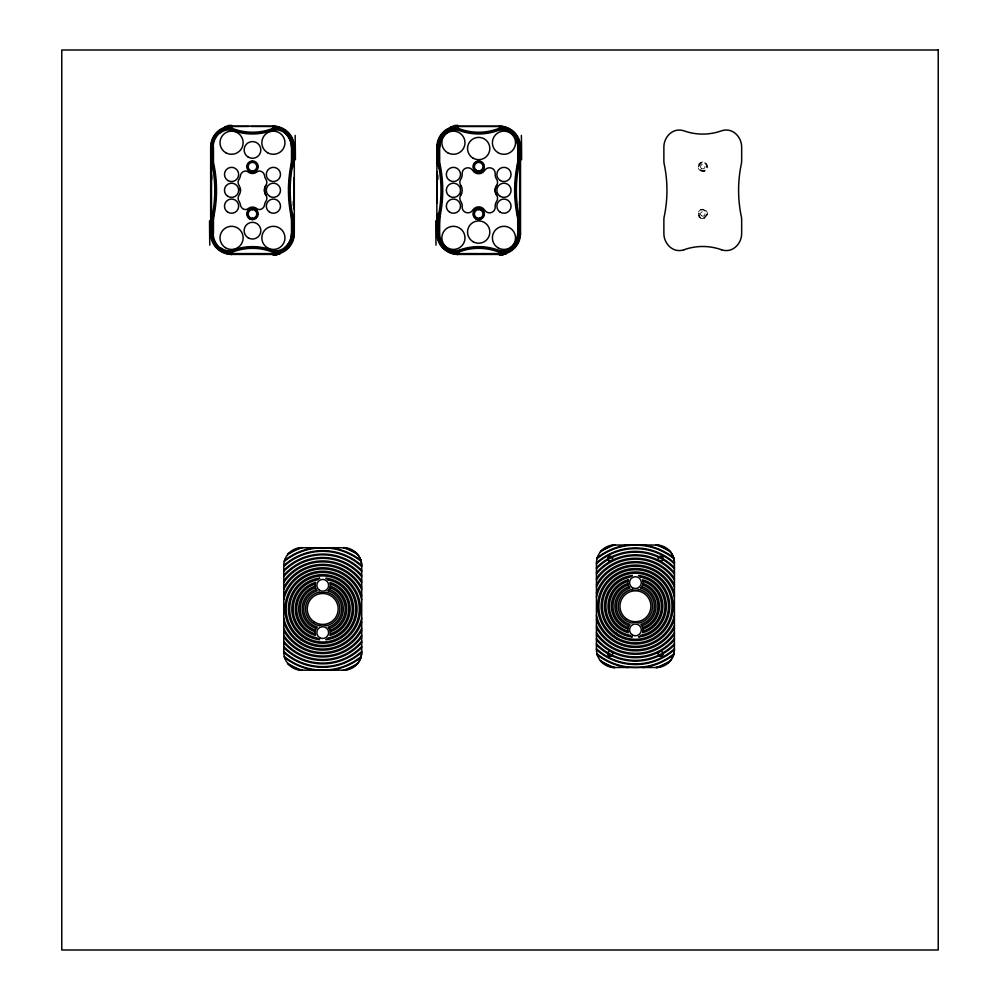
<?xml version="1.0" encoding="UTF-8"?>
<svg xmlns="http://www.w3.org/2000/svg" width="1000" height="1000" viewBox="0 0 1000 1000"><rect width="100%" height="100%" fill="white"/><g stroke="black" fill="none" stroke-linecap="round" stroke-linejoin="round"><path stroke-width="0.75" stroke-dasharray="5 3.75" d="M698.587 166.663C708.3 150.863 709.65 182.188 698.6 167.037M706.95 213.938C696.175 229.95 697.125 197.838 706.95 213.938A4.188 4.188 0 0 1 700.675 217.562A4.188 4.188 0 0 1 700.675 210.312A4.188 4.188 0 0 1 706.95 213.938L706.938 213.562M700.362 170.075A4.188 4.188 0 0 0 706.938 167.037A4.188 4.188 0 0 0 701.012 162.862A4.188 4.188 0 0 0 700.362 170.075M701.488 168.475A2.225 2.225 0 0 0 704.987 166.863A2.225 2.225 0 0 0 701.838 164.638A2.225 2.225 0 0 0 701.488 168.475M701.488 215.763A2.225 2.225 0 0 0 704.987 214.137A2.225 2.225 0 0 0 701.838 211.912A2.225 2.225 0 0 0 701.488 215.763M700.238 217.925A4.713 4.713 0 0 0 707.487 214.175A4.713 4.713 0 0 0 700.612 209.762A4.713 4.713 0 0 0 700.238 217.925M700.238 170.637A4.713 4.713 0 0 0 707.487 166.887A4.713 4.713 0 0 0 700.612 162.488A4.713 4.713 0 0 0 700.238 170.637"/><path stroke-width="1.5" d="M210.938 171.612L210.938 202.987M210.987 163.388L211.15 147.088A20.412 20.412 0 0 1 225.138 127.7L225.087 127.575M252.488 162.338L252.488 160.938M294.025 208.988L294.025 177.613M437.15 171.612L437.15 202.987M478.688 160.938L478.688 162.338L478.688 161.6M520.225 208.988L520.237 177.613M291.288 167.463L291.262 167.6A128.663 128.663 0 0 0 291.238 212.887L292.45 233.512A19.05 19.05 0 0 1 279.188 251.663A8.125 8.125 0 0 1 276.413 252.013L272.975 251.287A56.837 56.837 0 0 0 232.037 251.213A11.225 11.225 0 0 1 228.75 252.025L228.15 252.037A7.987 7.987 0 0 1 225.775 251.675A19.05 19.05 0 0 1 212.512 233.512L213.663 213.2M210.8 215.75L212.8 212.725L213.725 212.887A128.663 128.663 0 0 0 213.725 167.7L213.2 164.562A59 59 0 0 1 212.475 156.263L212.512 147.088A19.05 19.05 0 0 1 225.775 128.925A9.075 9.075 0 0 1 230 128.763L231.988 129.3A56.837 56.837 0 0 0 272.925 129.375A12.175 12.175 0 0 1 274.575 128.825L276.8 128.562A7.987 7.987 0 0 1 279.175 128.925A19.05 19.05 0 0 1 292.45 147.088L291.325 167.262M506.075 127.575L505.4 128.925A19.05 19.05 0 0 1 518.65 147.088L517.475 167.6A128.663 128.663 0 0 0 517.45 212.887L518.65 233.512A19.05 19.05 0 0 1 505.4 251.663A8.125 8.125 0 0 1 502.625 252.013L499.113 251.262A56.837 56.837 0 0 0 458.25 251.213A11.225 11.225 0 0 1 454.963 252.025L454.35 252.037A7.987 7.987 0 0 1 451.987 251.675A19.05 19.05 0 0 1 438.725 233.512L439.875 213.2M212.8 212.725A127.463 127.45 0 0 0 212.8 167.862L210.975 163.663M292.213 167.625L292.188 167.763A127.463 127.45 0 0 0 292.162 212.725L293.988 216.938M436.95 215.8L439 212.725A127.463 127.45 0 0 0 439.012 167.862L437.188 163.663M517.463 167.675L518.387 167.763A127.463 127.45 0 0 0 518.362 212.725L520.2 216.938M293.975 217.213L293.812 233.512A20.412 20.412 0 0 1 279.825 252.887L279.188 251.663M437.188 163.388L437.362 147.088A20.412 20.412 0 0 1 451.337 127.7L451.3 127.575M520.188 217.213L520.025 233.512A20.412 20.412 0 0 1 506.037 252.887L505.4 251.663M292.225 167.537L293.238 147.088A19.85 19.85 0 0 0 279.425 128.175A9.137 9.125 30.9 0 0 276.8 127.737L274.425 127.925A13.05 13.037 26.5 0 0 272.562 128.45L272.9 129.338M518.425 167.562L519.45 147.088A19.85 19.85 0 0 0 505.637 128.175A9.137 9.125 30.9 0 0 503.013 127.737L500.688 127.925A13.05 13.037 26.5 0 0 498.775 128.45A55.625 55.625 0 0 1 458.587 128.488L456.463 127.875A10.15 10.137 -31.6 0 0 451.725 128.138L451.987 128.925A19.05 19.05 0 0 0 438.725 147.088L438.725 156.263A59 59 0 0 0 439.438 164.562L439.925 167.7A128.663 128.663 0 0 1 439.938 212.887L439 212.725M212.75 213.038L211.725 233.512A19.85 19.85 0 0 0 225.538 252.413L225.512 252.45A9.125 9.113 30.9 0 0 228.137 252.862L228.8 252.862A12.175 12.15 26.8 0 0 232.4 252.138L232.062 251.262M438.95 213.038L437.938 233.512A19.85 19.85 0 0 0 451.737 252.413L451.712 252.45A9.125 9.113 30.9 0 0 454.35 252.862L455.012 252.862A12.175 12.15 26.8 0 0 458.6 252.138L458.263 251.262M291.25 167.65L292.162 167.862L294.25 164.775M285.012 559.212L284.3 561.375A61.15 61.15 0 0 1 361.138 561.375L360.462 559.288M360.438 658.7L361.138 656.538A61.15 61.15 0 0 1 284.3 656.538L285.012 658.7M597.725 556.512L597.025 558.675A61.15 61.15 0 0 1 673.85 558.675L673.175 556.587M673.175 655.938L673.85 653.838A61.15 61.15 0 0 1 597.025 653.838L597.725 656.012M225.538 252.413L225.775 251.663M279.188 128.925L279.875 127.575M451.737 252.413L451.987 251.663M673.55 654.9L673.575 654.825A61.75 61.75 0 0 1 642.875 667.562M227.838 253.65A10.475 4.662 17.5 0 1 225.113 252.95L225.463 252.5M451.662 252.5L451.3 253.025A10.475 4.662 17.5 0 0 454.038 253.65M232.062 129.338L231.325 126.538A1.675 0.95 87.7 0 0 230.725 126.188L274.237 126.188A1.675 0.95 -87.7 0 0 273.637 126.538L272.562 128.438M273.387 126.175A20.913 20.913 0 0 1 294.3 147.088L294.3 233.512A20.913 20.913 0 0 1 273.387 254.425L274.212 254.412A1.675 0.95 87.7 0 1 273.637 254.062L272.975 251.287M451.975 128.887A9.075 9.075 0 0 1 456.213 128.763L458.263 129.338L457.537 126.538A1.688 0.95 87.7 0 0 456.938 126.188L500.45 126.188A1.675 0.95 -87.7 0 0 499.837 126.538L499.113 129.338A12.175 12.175 0 0 1 500.775 128.825L503.013 128.562A7.987 7.987 0 0 1 505.375 128.925M499.712 254.425L500.425 254.412A1.675 0.95 87.7 0 1 499.837 254.062L499.113 251.262M461.538 193.637L460.763 195.113A5.575 5.575 0 0 0 460.737 201.3A8.838 8.838 0 0 1 462.188 206.838A5.575 5.575 0 0 0 467.738 212.825L467.912 212.825A5.575 5.575 0 0 0 472.663 210.188A7.1 7.1 0 0 1 484.738 210.188A5.575 5.575 0 0 0 489.487 212.825L489.637 212.825A5.575 5.575 0 0 0 495.2 206.838A8.838 8.838 0 0 1 496.637 201.3A5.575 5.575 0 0 0 496.637 195.15A8.725 8.725 0 0 1 496.65 185.425A5.575 5.575 0 0 0 496.637 179.288A8.838 8.838 0 0 1 495.2 173.775A5.575 5.575 0 0 0 489.637 167.8L489.45 167.8A5.575 5.575 0 0 0 484.712 170.425A7.1 7.1 0 0 1 472.65 170.425A5.575 5.575 0 0 0 467.912 167.8L467.75 167.8A5.575 5.575 0 0 0 462.188 173.775A8.85 8.85 0 0 1 460.737 179.288A5.575 5.575 0 0 0 460.737 185.45A8.662 8.662 0 0 1 460.737 195.113L460.763 195.113M232.4 252.15L231.325 254.062A1.675 0.95 -87.7 0 1 230.725 254.412L273.45 254.425L273.387 253.588A20.075 20.075 0 0 0 274.887 253.538M458.612 252.15L457.537 254.062A1.675 0.95 -87.7 0 1 456.938 254.412L499.6 254.425A20.913 20.913 0 0 0 520.513 233.512L520.513 147.088A20.913 20.913 0 0 0 499.6 126.175M518.488 167.688L520.45 164.775M496.637 185.45L495.838 186.962A8.662 8.662 0 0 0 495.838 193.625L496.637 195.15M211.65 224.438L212.512 224.338M211.225 225.075L211.15 233.512A20.412 20.412 0 0 0 225.138 252.887M283.725 652.325A58.312 58.312 0 0 0 361.712 652.325A18.35 18.35 0 0 1 357.8 663.3L356.625 664.65A65.2 65.2 0 0 1 345.15 670.175L300.3 670.175A65.2 65.2 0 0 1 288.812 664.65L287.625 663.275A64.675 64.675 0 0 0 302.113 670.263M614.825 667.562A64.675 64.675 0 0 1 600.35 660.575L601.538 661.95A65.2 65.2 0 0 0 613.013 667.487L657.75 667.487A65.2 65.2 0 0 0 669.338 661.95L670.525 660.575A18.35 18.35 0 0 0 674.425 649.625A58.312 58.312 0 0 1 596.45 649.625M210.888 215.7L210.963 216.325M437.125 215.688L437.2 217.35M226.475 126.8L227.213 126.625M452.688 126.8L453.425 126.625M278.438 253.8L277.8 253.95M504.65 253.8L503.963 253.962M213.725 167.7L212.8 167.862L212.312 164.688A58.7 58.688 -42 0 1 211.688 156.263L211.725 147.088A19.85 19.85 0 0 1 225.538 128.175A10.15 10.137 -31.6 0 1 230.175 127.888L232.4 128.438A55.625 55.625 0 0 0 272.575 128.488M439.925 167.7L439 167.862L438.525 164.688A58.7 58.688 -42 0 1 437.9 156.263L437.938 147.088A19.85 19.85 0 0 1 451.737 128.175L451.337 127.7M291.238 212.887L292.162 212.725L292.962 218.512A62.45 62.438 -43.8 0 1 293.075 219.862L293.238 233.512A19.85 19.85 0 0 1 279.425 252.413M517.45 212.887L518.375 212.725L519.175 218.512A62.45 62.438 -43.8 0 1 519.288 219.862L519.45 233.512A19.85 19.85 0 0 1 505.637 252.413M249.163 126.45L232.087 126.512A1.675 0.862 90 0 0 231.575 126.175A20.913 20.913 0 0 0 210.662 147.088L210.662 233.512A20.913 20.913 0 0 0 231.575 254.425A1.688 0.862 -90 0 0 232.087 254.075L250.487 254.15M596.45 562.888A58.312 58.312 0 0 1 674.425 562.888A18.35 18.35 0 0 0 670.525 551.938L669.338 550.562A65.2 65.2 0 0 0 657.862 545.037L613.013 545.037A65.2 65.2 0 0 0 601.538 550.562L600.35 551.938A64.675 64.675 0 0 1 614.825 544.963M283.725 565.588A58.312 58.312 0 0 1 361.712 565.588A18.35 18.35 0 0 0 357.812 554.637L356.625 553.263A65.2 65.2 0 0 0 345.15 547.737L300.3 547.737A65.2 65.2 0 0 0 288.812 553.263L287.625 554.637A64.675 64.675 0 0 1 302.113 547.663M656.2 667.562L656.3 667.562A18.25 18.25 0 0 0 674.412 649.275L674.425 563.237A18.25 18.25 0 0 0 656.2 544.95M251.15 126.45L272.875 126.512A1.688 0.862 -90 0 1 273.387 126.175M210.662 147.088L212.512 147.088M292.45 147.088L294.3 147.088M501.1 253.538A20.075 20.075 0 0 1 499.6 253.588L499.6 254.425A1.675 0.862 90 0 1 499.075 254.088L458.3 254.088A1.688 0.862 -90 0 1 457.775 254.425A20.913 20.913 0 0 1 436.863 233.512L436.863 147.088L438.725 147.088M518.65 147.088L520.513 147.088M211.012 155.412L212.512 156.263M293.95 155.412L293.812 147.088A20.412 20.412 0 0 0 279.825 127.7A10.475 4.662 17.5 0 0 277.125 126.95M437.225 155.412L438.725 156.263M520.15 155.412L520.025 147.088A20.412 20.412 0 0 0 506.037 127.7A10.475 4.662 17.5 0 0 503.338 126.95M292.45 156.263L293.738 155.512L293.975 163.088M518.65 156.263L519.95 155.512L520.2 163.825M247.425 166.65L248.162 166.65M256.8 166.65A4.325 4.325 0 0 0 250.325 162.913A4.325 4.325 0 0 0 250.325 170.4A4.325 4.325 0 0 0 256.8 166.65L257.538 166.65M247.425 213.938L248.162 213.938M256.8 213.938A4.325 4.325 0 0 0 250.325 210.2A4.325 4.325 0 0 0 250.325 217.688A4.325 4.325 0 0 0 256.8 213.938L257.538 213.938M292.45 224.338L293.95 225.188M438.725 224.338L437.4 225.138L437.362 233.512A20.412 20.412 0 0 0 451.337 252.887M518.65 224.338L520.15 225.188M211.012 225.188L210.975 216.6M437.225 225.188L437.2 217.512M210.662 233.512L212.512 233.512M292.45 233.512L294.3 233.512M436.863 233.512L438.725 233.512M518.65 233.512L520.513 233.512M230.075 253.538A20.075 20.075 0 0 0 231.575 253.588L273.387 253.588M456.275 253.538A20.075 20.075 0 0 0 457.775 253.588L499.6 253.588M251.15 254.15L272.875 254.088A1.675 0.862 90 0 0 273.387 254.425M501.812 126.287L502.488 126.375M275.613 126.287L276.275 126.375M455.562 254.312L454.9 254.225M498.775 252.15L502.587 252.875A9.262 9.25 -31.6 0 0 505.637 252.425L505.688 252.475M272.562 252.15L276.375 252.875A9.262 9.25 -31.6 0 0 279.425 252.425M225.138 127.7L225.775 128.925M460.737 185.45L461.538 186.962M480.15 170.725L480.625 172.037M480.025 218.05L480.462 219.375M253.812 170.763L254.25 172.087M673.55 557.612L673.575 557.688A61.75 61.75 0 0 0 642.875 544.963M240.35 188.725L240.487 190.3M520.212 164.275L520.225 164.925M293.975 163.25L293.988 164.037M294 164.275L294.012 164.925M497.488 249.938A13.938 13.938 0 0 0 510.775 247.775A18.125 18.125 0 0 0 517.725 233.512L517.725 219.6A13.938 13.938 0 0 0 517.425 216.713A127.638 127.638 0 0 1 517.425 163.875A13.938 13.938 0 0 0 517.725 160.987L517.725 147.088A18.125 18.125 0 0 0 510.788 132.825A13.938 13.938 0 0 0 497.488 130.662A55.788 55.788 0 0 1 459.862 130.7A13.938 13.938 0 0 0 446.6 132.812A18.125 18.125 0 0 0 439.663 147.088L439.663 161A13.938 13.938 0 0 0 439.975 163.938A127.638 127.638 0 0 1 439.963 216.713A13.938 13.938 0 0 0 439.663 219.6L439.663 233.512A18.125 18.125 0 0 0 446.6 247.775A13.938 13.938 0 0 0 459.9 249.938M478.688 170.975L478.688 171.713M478.688 208.225L478.688 209.613M457.775 253.588L457.775 254.425M233.65 130.7A55.788 55.788 0 0 0 271.288 130.7A13.938 13.938 0 0 1 284.575 132.812A18.137 18.137 0 0 1 291.512 147.088L291.512 160.987A13.938 13.938 0 0 1 291.212 163.875A127.638 127.638 0 0 0 291.212 216.713A13.938 13.938 0 0 1 291.512 219.6L291.512 233.512A18.125 18.125 0 0 1 284.575 247.775A13.938 13.938 0 0 1 271.275 249.938M252.488 208.225L252.488 209.613M252.488 218.263L252.488 219.65M231.575 253.588L231.575 254.425M213.45 147.088L213.45 160.987A13.938 13.938 0 0 0 213.75 163.875A127.638 127.638 0 0 1 213.75 216.713A13.938 13.938 0 0 0 213.45 219.6L213.45 233.512M211.5 147.088L211.5 233.512M614.675 544.95A18.25 18.25 0 0 0 596.462 563.237L596.438 649.275A18.25 18.25 0 0 0 614.675 667.575M674.425 627.9A44.6 44.6 0 0 1 596.438 627.9M596.438 584.612A44.6 44.6 0 0 1 674.425 584.612M674.425 625.725A43.587 43.587 0 0 1 596.438 625.725M596.438 586.788A43.587 43.587 0 0 1 674.425 586.788M674.425 632.675A47.1 47.1 0 0 1 596.438 632.675M596.438 579.85A47.1 47.1 0 0 1 674.425 579.85M674.425 619.45A41.163 41.163 0 0 1 596.438 619.45M596.438 593.062A41.163 41.163 0 0 1 674.425 593.062M670.525 660.575A64.675 64.675 0 0 1 656.05 667.562M656.05 544.963A64.675 64.675 0 0 1 670.525 551.938M628 667.562A61.75 61.75 0 0 1 597.3 654.825M597.3 557.688A61.75 61.75 0 0 1 628 544.963M674.425 648.713A57.638 57.638 0 0 1 596.438 648.713M596.438 563.812A57.638 57.638 0 0 1 674.425 563.812M674.425 644.887A54.887 54.887 0 0 1 596.438 644.887M596.438 567.625A54.887 54.887 0 0 1 674.425 567.625M674.425 634.3A48.025 48.025 0 0 1 596.438 634.3M596.438 578.225A48.025 48.025 0 0 1 674.425 578.225M674.425 638.525A50.613 50.613 0 0 1 596.438 638.525M596.438 573.987A50.613 50.613 0 0 1 674.425 573.987M674.425 615.475A40.062 40.062 0 0 1 596.438 615.475M596.438 597.05A40.062 40.062 0 0 1 674.425 597.05M674.425 643.8A54.125 54.125 0 0 1 596.438 643.8M596.438 568.725A54.125 54.125 0 0 1 674.425 568.725M674.425 639.837A51.463 51.463 0 0 1 596.438 639.837M596.438 572.688A51.463 51.463 0 0 1 674.425 572.688M643.112 583.513A24.013 24.013 0 0 1 643.112 629.012M627.75 629.012A24.013 24.013 0 0 1 627.75 583.513M642.788 585A22.5 22.5 0 0 1 642.788 627.513M628.075 627.513A22.5 22.5 0 0 1 628.075 585M641.975 586.737A20.587 20.587 0 0 1 641.975 625.775M628.9 625.775A20.587 20.587 0 0 1 628.9 586.737M643.075 581.4A26.012 26.012 0 0 1 643.075 631.125M627.8 631.125A26.012 26.012 0 0 1 627.8 581.4M343.488 547.638A18.25 18.25 0 0 1 361.7 565.938L361.712 651.975A18.25 18.25 0 0 1 343.488 670.275M301.962 670.275A18.25 18.25 0 0 1 283.75 651.975L283.725 565.938A18.25 18.25 0 0 1 301.962 547.638M361.712 630.6A44.6 44.6 0 0 1 283.725 630.6M283.725 587.312A44.6 44.6 0 0 1 361.712 587.312M361.712 628.425A43.587 43.587 0 0 1 283.725 628.425M283.725 589.487A43.587 43.587 0 0 1 361.712 589.487M361.712 635.375A47.1 47.1 0 0 1 283.725 635.375M283.725 582.55A47.1 47.1 0 0 1 361.712 582.55M361.712 622.15A41.163 41.163 0 0 1 283.725 622.15M283.725 595.763A41.163 41.163 0 0 1 361.712 595.763M361.712 651.413A57.638 57.638 0 0 1 283.725 651.413M283.725 566.512A57.638 57.638 0 0 1 361.712 566.512M361.712 647.588A54.887 54.887 0 0 1 283.725 647.588M283.725 570.325A54.887 54.887 0 0 1 361.712 570.325M357.812 663.275A64.675 64.675 0 0 1 343.325 670.263M343.325 547.663A64.675 64.675 0 0 1 357.812 554.637M360.863 657.525A61.75 61.75 0 0 1 330.163 670.263M315.287 670.263A61.75 61.75 0 0 1 284.587 657.525M284.587 560.388A61.75 61.75 0 0 1 315.287 547.663M330.163 547.663A61.75 61.75 0 0 1 360.863 560.388M361.712 636.987A48.025 48.025 0 0 1 283.725 636.987M283.725 580.925A48.025 48.025 0 0 1 361.712 580.925M361.712 641.225A50.613 50.613 0 0 1 283.725 641.225M283.725 576.688A50.613 50.613 0 0 1 361.712 576.688M361.712 646.5A54.125 54.125 0 0 1 283.725 646.5M283.725 571.413A54.125 54.125 0 0 1 361.712 571.413M361.712 642.537A51.463 51.463 0 0 1 283.725 642.537M283.725 575.388A51.463 51.463 0 0 1 361.712 575.388M361.712 618.175A40.062 40.062 0 0 1 283.725 618.175M283.725 599.75A40.062 40.062 0 0 1 361.712 599.75M330.4 586.2A24.013 24.013 0 0 1 330.4 631.712M315.038 631.712A24.013 24.013 0 0 1 315.038 586.2M330.075 587.7A22.5 22.5 0 0 1 330.075 630.212M315.363 630.212A22.5 22.5 0 0 1 315.363 587.7M329.263 589.438A20.587 20.587 0 0 1 329.263 628.475M316.188 628.475A20.587 20.587 0 0 1 316.188 589.438M330.363 584.1A26.012 26.012 0 0 1 330.363 633.825M315.087 633.825A26.012 26.012 0 0 1 315.087 584.1M265.925 195.188A5.575 5.575 0 0 1 265.925 201.275A9.012 9.012 0 0 0 264.562 204.862A5.575 5.575 0 0 1 259.538 209.6A5.575 5.575 0 0 1 256.637 208.475A6.863 6.863 0 0 0 248.325 208.475A5.575 5.575 0 0 1 245.425 209.6A5.575 5.575 0 0 1 240.4 204.862A9.012 9.012 0 0 0 239.037 201.275A5.575 5.575 0 0 1 239.037 195.175A8.925 8.925 0 0 0 239.037 185.413A5.575 5.575 0 0 1 239.037 179.325A9.012 9.012 0 0 0 240.4 175.725A5.575 5.575 0 0 1 245.425 171A5.575 5.575 0 0 1 248.325 172.113A6.863 6.863 0 0 0 256.637 172.113A5.575 5.575 0 0 1 259.538 171A5.575 5.575 0 0 1 264.562 175.725A9.012 9.012 0 0 0 265.925 179.325A5.575 5.575 0 0 1 265.925 185.413A8.875 8.875 0 0 0 264.462 190.3L264.625 191.988A9 9 0 0 0 265.925 195.175A8.863 8.863 0 0 1 264.462 190.3L264.625 188.612A9 9 0 0 1 265.925 185.338M222.387 249.412A18.363 18.363 0 0 1 213.212 233.525M233.688 249.938A13.938 13.938 0 0 1 220.4 247.775M233.675 249.9A55.788 55.788 0 0 1 271.312 249.9M291.512 233.512A18.15 18.15 0 0 1 284.562 247.775M284.562 132.812A18.15 18.15 0 0 1 291.512 147.088M220.4 132.812A13.938 13.938 0 0 1 233.688 130.662M213.212 147.075A18.363 18.363 0 0 1 220.238 132.625M280.125 253.725A10.45 5.425 -20 0 1 273.012 254.775M229.925 252.425A10.45 3.162 13.9 0 1 225.588 251.612M275.038 128.162A10.45 3.162 13.9 0 1 279.387 128.975M224.838 126.862A10.45 5.425 -20 0 1 231.95 125.812M254.788 209.45A5.05 5.05 0 0 1 257.325 215.4M256.488 217.025A5.05 5.05 0 0 1 254.788 218.438M250.175 218.438A5.05 5.05 0 0 1 250.175 209.45M257.062 164.513A5.05 5.05 0 0 1 253.762 171.55M251.2 171.55A5.05 5.05 0 0 1 247.9 164.513M250.5 162A5.05 5.05 0 0 1 254.462 162M230.125 253.95A8.95 2.312 12 0 1 228.925 253.825M274.837 126.65A8.95 2.312 12 0 1 276.038 126.762M228.35 125.525A9.3 4.05 -17.3 0 1 231.588 125.4M224.913 127.05A10.688 5.613 -18.4 0 1 226.462 126.6M276.625 255.062A9.3 4.05 -17.3 0 1 273.375 255.2M280.05 253.538A10.688 5.613 -18.4 0 1 278.5 253.988M211.637 179.262A86.862 1.037 89.9 0 1 211.637 175.138M209.788 245.175A86.538 2.387 -89.6 0 1 209.55 220.8M293.337 201.325A86.875 1.025 89.9 0 1 293.337 205.45M295.163 135.387A86.55 2.362 -89.6 0 1 295.4 159.762M232.387 252.1A55.625 55.625 0 0 1 272.575 252.1M219.05 249.213A20.075 20.075 0 0 1 215.875 246.025M213.487 242.225A20.075 20.075 0 0 1 212 237.975M292.962 237.975A20.075 20.075 0 0 1 287.05 248.225M212.887 139.75A20.075 20.075 0 0 1 222.862 129M227.1 127.513A20.075 20.075 0 0 1 228.575 127.238M276.388 127.238A20.075 20.075 0 0 1 277.863 127.513M282.1 129A20.075 20.075 0 0 1 283.425 129.7M287.05 132.363A20.075 20.075 0 0 1 292.075 139.75M459.875 249.9A55.788 55.788 0 0 1 497.512 249.9M506.337 253.725A10.45 5.425 -20 0 1 499.225 254.775M456.138 252.425A10.45 3.162 13.9 0 1 451.788 251.612M501.25 128.162A10.45 3.162 13.9 0 1 505.588 128.975M451.05 126.862A10.45 5.425 -20 0 1 458.162 125.812M508.787 131.175A18.363 18.363 0 0 1 509.95 131.912M513.962 135.638A18.363 18.363 0 0 1 514.775 136.738M517.5 143A18.363 18.363 0 0 1 517.913 145.712M439.663 147.088A18.125 18.125 0 0 1 448.725 131.387M447.438 248.688A18.363 18.363 0 0 1 441.238 241.488M517.725 233.512A18.125 18.125 0 0 1 509.8 248.487M483.525 168.15A5.05 5.05 0 0 1 480.175 171.488M477.238 171.5A5.05 5.05 0 0 1 473.8 165.375M474.575 163.713A5.05 5.05 0 0 1 475.9 162.438M477.587 161.725A5.05 5.05 0 0 1 483.525 165.162M456.337 253.95A8.95 2.312 12 0 1 455.125 253.825M436.863 147.088A20.913 20.913 0 0 1 457.775 126.175A1.675 0.862 90 0 1 458.3 126.512L499.075 126.512A1.688 0.862 -90 0 1 499.6 126.175M501.05 126.65A8.95 2.312 12 0 1 502.25 126.762M454.55 125.525A9.3 4.05 -17.3 0 1 457.8 125.4M451.125 127.05A10.688 5.613 -18.4 0 1 452.675 126.6M502.825 255.062A9.3 4.05 -17.3 0 1 499.588 255.2M506.262 253.538A10.688 5.613 -18.4 0 1 504.7 253.988M437.837 179.262A86.862 1.037 89.9 0 1 437.837 175.138M436 245.175A86.538 2.387 -89.6 0 1 435.75 220.8M519.538 201.325A86.875 1.025 89.9 0 1 519.538 205.45M521.375 135.387A86.55 2.362 -89.6 0 1 521.613 159.762M499.125 129.375A56.837 56.837 0 0 1 458.25 129.375M458.587 252.1A55.625 55.625 0 0 1 498.787 252.1M483.525 215.425A5.05 5.05 0 0 1 483.062 216.462M481.538 218.113A5.05 5.05 0 0 1 480.887 218.487M476.55 218.512A5.05 5.05 0 0 1 473.8 212.662M474.575 211A5.05 5.05 0 0 1 476.213 209.537M481.213 209.562A5.05 5.05 0 0 1 481.538 209.762M483.062 211.412A5.05 5.05 0 0 1 483.525 212.45M446.475 250.1A20.075 20.075 0 0 1 445.262 249.213M439.688 242.225A20.075 20.075 0 0 1 438.212 237.975M506.938 252.2A20.075 20.075 0 0 0 519.675 233.512L519.675 147.088A20.075 20.075 0 0 0 508.312 129M502.587 127.238A20.075 20.075 0 0 1 504.062 127.513M438.212 142.613A20.075 20.075 0 0 1 439.688 138.375M447.738 129.7A20.075 20.075 0 0 1 449.075 129M453.312 127.513A20.075 20.075 0 0 1 454.787 127.238M721.538 249.788A13.938 13.938 0 0 0 735 247.488A17.988 17.988 0 0 0 741.663 233.512L741.663 219.6A13.938 13.938 0 0 0 741.363 216.725A127.95 127.95 0 0 1 741.35 163.875A13.938 13.938 0 0 0 741.663 161L741.663 147.088A17.988 17.988 0 0 0 735 133.112A13.938 13.938 0 0 0 721.538 130.812A55.775 55.775 0 0 1 683.988 130.85A13.938 13.938 0 0 0 670.537 133.112A17.988 17.988 0 0 0 663.875 147.088L663.875 161A13.938 13.938 0 0 0 664.175 163.875A127.95 127.95 0 0 1 664.188 216.725A13.938 13.938 0 0 0 663.875 219.6L663.875 233.512A17.988 17.988 0 0 0 670.537 247.488A13.938 13.938 0 0 0 684 249.788M683.988 249.75A55.775 55.775 0 0 1 721.55 249.75M938.225 50L61.775 50L61.775 950L938.225 950L938.225 50M632.475 635.025A5.925 5.925 0 0 0 641.363 629.9A5.925 5.925 0 0 0 632.475 624.775A5.925 5.925 0 0 0 632.475 635.025M632.475 587.75A5.925 5.925 0 0 0 641.363 582.612A5.925 5.925 0 0 0 632.475 577.487A5.925 5.925 0 0 0 632.475 587.75M618.288 635.962A34.3 34.3 0 0 0 669.737 606.263A34.3 34.3 0 0 0 618.288 576.55A34.3 34.3 0 0 0 618.288 635.962M616.413 633.275A33.038 33.038 0 0 0 668.337 609.225A33.038 33.038 0 0 0 621.55 576.275A33.038 33.038 0 0 0 616.413 633.275M616.562 638.938A37.738 37.738 0 0 0 673.175 606.263A37.738 37.738 0 0 0 616.562 573.575A37.738 37.738 0 0 0 616.562 638.938M614.388 636.15A36.55 36.55 0 0 0 671.838 609.538A36.55 36.55 0 0 0 620.075 573.088A36.55 36.55 0 0 0 614.388 636.15M640.9 588.088A7.738 7.738 0 0 0 642.625 579.775A27.45 27.45 0 0 1 642.625 632.737A7.738 7.738 0 0 0 640.9 624.438A18.975 18.975 0 0 0 640.9 588.088M631.875 589.475A7.738 7.738 0 0 0 639 589.475A17.15 17.15 0 0 1 639 623.038A7.738 7.738 0 0 0 631.875 623.038A17.15 17.15 0 0 1 631.875 589.475M628.25 579.775A7.738 7.738 0 0 0 629.963 588.088A18.975 18.975 0 0 0 629.963 624.438A7.738 7.738 0 0 0 628.25 632.737A27.45 27.45 0 0 1 628.25 579.775M632.312 575.538A7.738 7.738 0 0 0 629.85 577.263A29.525 29.525 0 0 0 629.85 635.25A7.738 7.738 0 0 0 632.312 636.975A30.875 30.875 0 0 1 632.312 575.538M641.025 577.263A7.738 7.738 0 0 0 638.562 575.538A30.875 30.875 0 0 1 638.562 636.975A7.738 7.738 0 0 0 641.025 635.25A29.525 29.525 0 0 0 641.025 577.263M626.525 618.9A15.462 15.462 0 0 0 650.837 607.65A15.462 15.462 0 0 0 628.938 592.225A15.462 15.462 0 0 0 626.525 618.9M608.763 655.913A2.5 2.5 0 0 0 612.663 654.013A2.5 2.5 0 0 0 609.075 651.575A2.5 2.5 0 0 0 608.763 655.913M608.913 560.85A2.5 2.5 0 0 0 612.675 558.688A2.5 2.5 0 0 0 608.913 556.512A2.5 2.5 0 0 0 608.913 560.85M659.3 655.913A2.5 2.5 0 0 0 663.2 654.013A2.5 2.5 0 0 0 659.613 651.575A2.5 2.5 0 0 0 659.3 655.913M659.45 560.85A2.5 2.5 0 0 0 663.213 558.688A2.5 2.5 0 0 0 659.45 556.512A2.5 2.5 0 0 0 659.45 560.85M319.762 637.725A5.925 5.925 0 0 0 328.65 632.6A5.925 5.925 0 0 0 319.762 627.463A5.925 5.925 0 0 0 319.762 637.725M319.312 590.163A5.925 5.925 0 0 0 328.625 585.85A5.925 5.925 0 0 0 320.238 579.938A5.925 5.925 0 0 0 319.312 590.163M305.575 638.663A34.3 34.3 0 0 0 357.025 608.962A34.3 34.3 0 0 0 305.575 579.25A34.3 34.3 0 0 0 305.575 638.663M306.2 637.575A33.038 33.038 0 0 0 355.763 608.962A33.038 33.038 0 0 0 306.2 580.35A33.038 33.038 0 0 0 306.2 637.575M328.188 590.788A7.738 7.738 0 0 0 329.913 582.475A27.45 27.45 0 0 1 329.913 635.438A7.738 7.738 0 0 0 328.188 627.137A18.975 18.975 0 0 0 328.188 590.788M319.163 592.175A7.738 7.738 0 0 0 326.287 592.175A17.15 17.15 0 0 1 326.287 625.737A7.738 7.738 0 0 0 319.163 625.737A17.15 17.15 0 0 1 319.163 592.175M315.525 582.475A7.738 7.738 0 0 0 317.25 590.788A18.975 18.975 0 0 0 317.25 627.137A7.738 7.738 0 0 0 315.525 635.438A27.45 27.45 0 0 1 315.525 582.475M319.6 578.237A7.738 7.738 0 0 0 317.137 579.963A29.525 29.525 0 0 0 317.137 637.95A7.738 7.738 0 0 0 319.6 639.675A30.875 30.875 0 0 1 319.6 578.237M328.3 579.963A7.738 7.738 0 0 0 325.838 578.237A30.875 30.875 0 0 1 325.838 639.675A7.738 7.738 0 0 0 328.3 637.95A29.525 29.525 0 0 0 328.3 579.963M313.812 621.6A15.462 15.462 0 0 0 338.125 610.35A15.462 15.462 0 0 0 316.225 594.925A15.462 15.462 0 0 0 313.812 621.6M300.988 639.812A37.738 37.738 0 0 0 360.3 612.35A37.738 37.738 0 0 0 306.863 574.712A37.738 37.738 0 0 0 300.988 639.812M301.675 638.837A36.55 36.55 0 0 0 359.125 612.238A36.55 36.55 0 0 0 307.362 575.788A36.55 36.55 0 0 0 301.675 638.837M249.45 218.787A5.713 5.713 0 0 0 258.188 214.15A5.713 5.713 0 0 0 249.8 208.888A5.713 5.713 0 0 0 249.45 218.787M249.5 171.537A5.713 5.713 0 0 0 258.2 166.8A5.713 5.713 0 0 0 249.75 161.637A5.713 5.713 0 0 0 249.5 171.537M267.613 247.9A11.575 11.575 0 0 0 284.962 237.875A11.575 11.575 0 0 0 267.613 227.85A11.575 11.575 0 0 0 267.613 247.9M267.613 152.738A11.575 11.575 0 0 0 284.962 142.725A11.575 11.575 0 0 0 267.613 132.7A11.575 11.575 0 0 0 267.613 152.738M269.837 180.6A7.113 7.113 0 0 0 280.5 174.438A7.113 7.113 0 0 0 269.837 168.287A7.113 7.113 0 0 0 269.837 180.6M269.837 196.45A7.113 7.113 0 0 0 280.5 190.3A7.113 7.113 0 0 0 269.837 184.137A7.113 7.113 0 0 0 269.837 196.45M269.613 212.175A7.113 7.113 0 0 0 280.5 206.412A7.113 7.113 0 0 0 270.062 199.875A7.113 7.113 0 0 0 269.613 212.175M225.425 247.675A11.575 11.575 0 0 0 243.137 238.3A11.575 11.575 0 0 0 226.15 227.65A11.575 11.575 0 0 0 225.425 247.675M225.787 152.738A11.575 11.575 0 0 0 243.137 142.725A11.575 11.575 0 0 0 225.787 132.7A11.575 11.575 0 0 0 225.787 152.738M227.787 212.175A7.113 7.113 0 0 0 238.675 206.412A7.113 7.113 0 0 0 228.238 199.875A7.113 7.113 0 0 0 227.787 212.175M227.787 196.325A7.113 7.113 0 0 0 238.675 190.562A7.113 7.113 0 0 0 228.238 184.013A7.113 7.113 0 0 0 227.787 196.325M228.012 180.6A7.113 7.113 0 0 0 238.675 174.438A7.113 7.113 0 0 0 228.012 168.287A7.113 7.113 0 0 0 228.012 180.6M248.3 237.913A8.363 8.363 0 0 0 260.85 230.675A8.363 8.363 0 0 0 248.3 223.425A8.363 8.363 0 0 0 248.3 237.913M248.3 157.175A8.363 8.363 0 0 0 260.85 149.925A8.363 8.363 0 0 0 248.3 142.688A8.363 8.363 0 0 0 248.3 157.175M476.5 217.662A4.325 4.325 0 0 0 483.013 213.975A4.325 4.325 0 0 0 476.562 210.175A4.325 4.325 0 0 0 476.5 217.662M476.525 170.4A4.325 4.325 0 0 0 483.013 166.65A4.325 4.325 0 0 0 476.525 162.913A4.325 4.325 0 0 0 476.525 170.4M475.712 218.825A5.713 5.713 0 0 0 484.4 214.075A5.713 5.713 0 0 0 475.95 208.925A5.713 5.713 0 0 0 475.712 218.825M475.6 171.462A5.713 5.713 0 0 0 484.4 166.925A5.713 5.713 0 0 0 476.075 161.575A5.713 5.713 0 0 0 475.6 171.462M449.637 180.463A7.113 7.113 0 0 0 460.525 174.7A7.113 7.113 0 0 0 450.087 168.162A7.113 7.113 0 0 0 449.637 180.463M449.637 196.325A7.113 7.113 0 0 0 460.525 190.562A7.113 7.113 0 0 0 450.087 184.013A7.113 7.113 0 0 0 449.637 196.325M449.637 212.175A7.113 7.113 0 0 0 460.525 206.412A7.113 7.113 0 0 0 450.087 199.875A7.113 7.113 0 0 0 449.637 212.175M500.188 212.175A7.113 7.113 0 0 0 511.062 206.412A7.113 7.113 0 0 0 500.637 199.875A7.113 7.113 0 0 0 500.188 212.175M500.4 196.45A7.113 7.113 0 0 0 511.075 190.3A7.113 7.113 0 0 0 500.4 184.137A7.113 7.113 0 0 0 500.4 196.45M500.4 180.6A7.113 7.113 0 0 0 511.075 174.438A7.113 7.113 0 0 0 500.4 168.287A7.113 7.113 0 0 0 500.4 180.6M447.638 152.738A11.575 11.575 0 0 0 464.988 142.725A11.575 11.575 0 0 0 447.638 132.7A11.575 11.575 0 0 0 447.638 152.738M447.275 247.675A11.575 11.575 0 0 0 464.988 238.3A11.575 11.575 0 0 0 448 227.65A11.575 11.575 0 0 0 447.275 247.675M498.175 247.9A11.575 11.575 0 0 0 515.525 237.875A11.575 11.575 0 0 0 498.175 227.85A11.575 11.575 0 0 0 498.175 247.9M497.812 152.525A11.575 11.575 0 0 0 515.525 143.15A11.575 11.575 0 0 0 498.55 132.5A11.575 11.575 0 0 0 497.812 152.525M473.113 241.725A11.15 11.15 0 0 0 489.837 232.062A11.15 11.15 0 0 0 473.113 222.4A11.15 11.15 0 0 0 473.113 241.725M473.113 158.188A11.15 11.15 0 0 0 489.837 148.537A11.15 11.15 0 0 0 473.113 138.875A11.15 11.15 0 0 0 473.113 158.188"/></g></svg>
